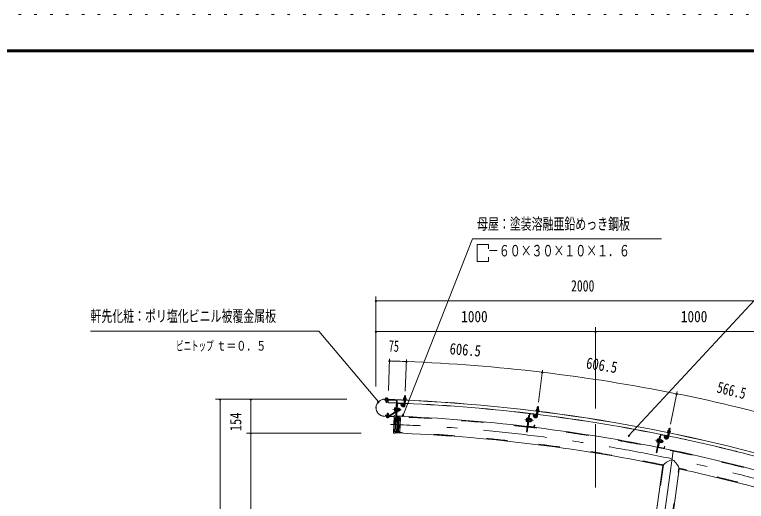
# Model space of a CAD drawing. Units: millimetres, scale not verified. Extents: x -25778 to 25782, y -10500 to 10500.
# Drawn here: x 12208 to 20536, y 4957 to 10500 of the extents above; entities that cross this region are included whole.
import ezdxf
from ezdxf.enums import TextEntityAlignment as Align

# ---------------------------------------------------------------- set-up
doc = ezdxf.new("R2010")
doc.units = ezdxf.units.MM
doc.header["$LTSCALE"] = 60
for name, pattern in [('USER2', [10, 4, -6]), ('USER3', [24, 12, -5, 2, -5]), ('USER4', [3, 0.5, -2.5])]:
    doc.linetypes.add(name, pattern=pattern)
for name, color, linetype, lineweight in [('0-6_2-0BOLD', 7, 'Continuous', 18), ('0-7_2-1HIDDEN', 3, 'USER2', 18), ('0-8_2-2CENTER', 3, 'USER3', 18), ('0-9_2-4THIN', 4, 'Continuous', 18), ('0-A_2-5DIM', 3, 'Continuous', 18), ('0-C_F-F', 5, 'Continuous', 18), ('0-D_F-E_J_ADD', 5, 'USER4', 18)]:
    doc.layers.add(name, color=color, linetype=linetype, lineweight=lineweight)
doc.styles.add('ＭＳ ゴシック', font='')
doc.styles.get('ＭＳ ゴシック').set_extended_font_data('MS Gothic')

msp = doc.modelspace()

# ---------------------------------------------------------------- linework, layer by layer
at = {"layer": '0-6_2-0BOLD'}
for p, q in [((16421.45, 6119.25), (16536.36, 6114.77)), ((16432.78, 6089.04), (16433.53, 6108.25)), ((16433.84, 6116.25), (16433.94, 6118.76)), ((16434.43, 6124), (16434.77, 6132.76)), ((16448.93, 6118.18), (16448.83, 6115.67)), ((16448.85, 6123.44), (16449.19, 6132.2)), ((16459.77, 6107.23), (16458.85, 6079.98)), ((16460.04, 6115.23), (16460.11, 6117.46)), ((16639.12, 6055.28), (16641.23, 6109.42)), ((16655.25, 6083.85), (16640.26, 6084.44)), ((16641.91, 6119.65), (16642.35, 6130.91)), ((16656.22, 6108.83), (16654.11, 6054.7)), ((16656.77, 6130.35), (16656.33, 6119.09)), ((16545.33, 6011.2), (16533.33, 6011.67)), ((16544.14, 5980.6), (16545.79, 6023.07)), ((16545.8, 6023.07), (16549.79, 6022.91)), ((16550.91, 6051.64), (16558.91, 6051.33)), ((16558.35, 5934.26), (16563.56, 6068.16)), ((16560.76, 5996.21), (16565.95, 6001.02)), ((16566.15, 6006.01), (16560.96, 6001.21)), ((16566.32, 6010.38), (16580.82, 6009.82)), ((16567.72, 6072), (16626.67, 6069.7)), ((16626.83, 6073.7), (16567.87, 6076)), ((16592.32, 6010), (16591.54, 5990.01)), ((16630.51, 6065.55), (16629.85, 6048.56)), ((18151.95, 5994.08), (18153.29, 6005.28)), ((18167.62, 6003.57), (18166.29, 5992.38)), ((18171, 6029.58), (18168.05, 6004.75)), ((16413.9, 5925.65), (16523.82, 5921.36)), ((16523.87, 5922.61), (16413.95, 5926.89)), ((16446.5, 5920.37), (16446.16, 5911.61)), ((16446.62, 5930.61), (16446.43, 5925.63)), ((16447.58, 5955.36), (16462.57, 5954.77)), ((16460.93, 5919.81), (16460.59, 5911.04)), ((16461.41, 5925.05), (16461.61, 5930.03)), ((16469.33, 5919.48), (16469.49, 5923.48)), ((16547.24, 5980.42), (16477.5, 5937.75)), ((16481.68, 5930.92), (16547.78, 5971.37)), ((16518.78, 5738.52), (16526, 5925.88)), ((16529.89, 5929.48), (16546.13, 5928.86)), ((16544.6, 5992.47), (16532.59, 5992.93)), ((16544.14, 5980.6), (16548.14, 5980.44)), ((16562.03, 5926.11), (16620.99, 5923.81)), ((16621.14, 5927.81), (16562.19, 5930.11)), ((16580.09, 5991.08), (16565.59, 5991.65)), ((18065.79, 5949.46), (18041.6, 5746.39)), ((18053.91, 5815.93), (18069.76, 5948.99)), ((18074.21, 5952.48), (18132.79, 5945.51)), ((18133.26, 5949.48), (18074.68, 5956.46)), ((18108.1, 5930.86), (18118.93, 5917.11)), ((18134.28, 5924.18), (18136.29, 5941.06)), ((18144.05, 5930.14), (18150.46, 5983.94)), ((18162.4, 5957.34), (18147.5, 5959.11)), ((18165.36, 5982.16), (18158.95, 5928.36)), ((18044.84, 5875.04), (18032.91, 5876.46)), ((18035.13, 5895.08), (18047.06, 5893.66)), ((18047.41, 5862.78), (18043.44, 5863.25)), ((18066.8, 5881.86), (18061.24, 5877.49)), ((18067.39, 5886.83), (18061.84, 5882.46)), ((18069.08, 5900.98), (18064.11, 5901.57)), ((18065.69, 5872.56), (18080.11, 5870.84)), ((18082.33, 5889.46), (18067.91, 5891.17)), ((18081.76, 5870.01), (18091.44, 5868.86)), ((18093.8, 5888.72), (18084.12, 5889.87)), ((18056.94, 5807.51), (18115.53, 5800.53)), ((18116, 5804.5), (18057.41, 5811.48)), ((19647.23, 5748.85), (19649.45, 5759.9)), ((19663.6, 5757.06), (19661.38, 5746.01)), ((19669.04, 5782.72), (19664.12, 5758.21)), ((19535.34, 5579.05), (19561.71, 5710.43)), ((19552.31, 5663.61), (19557.22, 5662.63)), ((19566.42, 5713.56), (19624.27, 5701.95)), ((19625.05, 5705.87), (19567.21, 5717.49)), ((19598.49, 5689.31), (19608.19, 5674.74)), ((19627.4, 5697.24), (19624.06, 5680.57)), ((19634.27, 5685.74), (19644.94, 5738.85)), ((19654.72, 5711.39), (19640.02, 5714.34)), ((19659.64, 5735.9), (19648.98, 5682.78)), ((19530.99, 5638.7), (19519.21, 5641.06)), ((19522.9, 5659.45), (19534.68, 5657.08)), ((19547.54, 5639.84), (19553.43, 5643.76)), ((19554.41, 5648.66), (19548.52, 5644.74)), ((19565.82, 5631.71), (19551.58, 5634.56)), ((19555.27, 5652.95), (19569.51, 5650.09)), ((19571.35, 5659.28), (19557.12, 5662.14)), ((19580.89, 5648.44), (19576.95, 5628.83)), ((19595.53, 5558.81), (19537.68, 5570.42)), ((19538.47, 5574.34), (19596.32, 5562.73)), ((19494.67, 4721.38), (19585.27, 5366.06)), ((19772.34, 5326.51), (19683.56, 4694.83))]:
    msp.add_line(p, q, dxfattribs=at)
for points in [[(16550.94, 6103.68), (16421.04, 6108.74), (16421.35, 6116.73), (16551.25, 6111.67)], [(16536.36, 6114.77), (16536.41, 6116.02), (16421.5, 6120.5)], [(16457.09, 6119.11), (16457.25, 6123.11), (16426.02, 6124.32), (16425.87, 6120.33)], [(16427.27, 6124.28), (16427.61, 6133.04), (16429.79, 6134.19), (16454.27, 6133.23), (16456.34, 6131.92), (16456, 6123.16)], [(16448.52, 6107.67), (16447.77, 6088.45), (16445.17, 6086.05), (16435.18, 6086.44), (16432.78, 6089.04), (16447.77, 6088.45)], [(16560.85, 6101.29), (16551.6, 5863.97), (16543.61, 5864.28), (16552.86, 6101.6)], [(16663.49, 6118.81), (16663.93, 6130.07), (16661.85, 6131.38), (16637.37, 6132.34), (16635.2, 6131.19), (16634.76, 6119.93)], [(16642.12, 6132.15), (16643.09, 6157.13), (16658.08, 6156.55), (16657.1, 6131.57)], [(16643.09, 6157.13), (16645.68, 6159.53), (16655.68, 6159.14), (16658.08, 6156.55)], [(16545.7, 6020.57), (16533.69, 6021.04), (16531.84, 6018.11), (16530.61, 5986.63)], [(16561.71, 6020.45), (16566.7, 6020.25), (16565.2, 5981.78), (16560.21, 5981.98)], [(16565.22, 5982.28), (16579.73, 5981.71), (16581.58, 5984.65), (16582.8, 6016.12), (16581.19, 6019.19), (16566.68, 6019.75)], [(16582.58, 6010.38), (16592.32, 6010), (16595.2, 6006.88), (16594.66, 5992.89), (16591.54, 5990.01), (16581.8, 5990.39)], [(16615.11, 6040.29), (16603.22, 6053.14), (16614.24, 6063.32), (16626.12, 6050.48)], [(16629.85, 6048.56), (16633.85, 6048.41), (16634.51, 6065.4)], [(18173.39, 5991.53), (18174.73, 6002.72), (18172.76, 6004.19), (18148.43, 6007.09), (18146.18, 6006.12), (18144.85, 5994.93)], [(18153.15, 6006.53), (18156.11, 6031.35), (18171, 6029.58), (18168.82, 6032.36), (18158.89, 6033.54), (18156.11, 6031.35)], [(16476.38, 5937.46), (16429.44, 5939.28), (16429.13, 5931.29), (16476.07, 5929.46)], [(16469.33, 5919.48), (16438.1, 5920.7), (16438.26, 5924.7)], [(16439.35, 5920.65), (16439.01, 5911.89), (16441.09, 5910.57), (16465.57, 5909.62), (16467.74, 5910.77), (16468.08, 5919.53)], [(16461.92, 5938.02), (16462.57, 5954.77), (16460.17, 5957.37), (16450.18, 5957.76), (16447.58, 5955.36), (16446.93, 5938.6)], [(16546.13, 5928.86), (16538.62, 5734), (16522.38, 5734.63)], [(16527.76, 5926.21), (16528.15, 5936.21), (16529.4, 5936.16), (16529.01, 5926.16)], [(16530.61, 5986.63), (16532.23, 5983.57), (16544.24, 5983.1)], [(16629.29, 5931.5), (16629.96, 5948.49), (16625.96, 5948.64), (16625.3, 5931.65)], [(18041.6, 5746.39), (18033.66, 5747.34), (18055.83, 5933.52), (18063.78, 5932.58)], [(18130.71, 5926.39), (18119.89, 5940.14), (18108.1, 5930.86)], [(18140.26, 5940.59), (18138.25, 5923.71), (18134.28, 5924.18)], [(18048.17, 5902.97), (18036.23, 5904.39), (18034.16, 5901.61), (18030.43, 5870.34), (18031.8, 5867.15), (18043.73, 5865.73)], [(18043.44, 5863.25), (18048.46, 5905.45), (18052.43, 5904.98)], [(18069.08, 5900.98), (18064.53, 5862.75), (18059.56, 5863.34)], [(18064.58, 5863.25), (18079, 5861.53), (18081.08, 5864.3)], [(18081.08, 5864.3), (18084.8, 5895.58), (18083.44, 5898.77), (18069.02, 5900.48)], [(18124.42, 5807.53), (18126.42, 5824.41), (18122.45, 5824.88), (18120.44, 5808)], [(19668.4, 5744.6), (19670.62, 5755.65), (19668.78, 5757.27), (19644.76, 5762.09), (19642.43, 5761.31), (19640.21, 5750.26)], [(19649.41, 5761.16), (19654.34, 5785.67), (19669.04, 5782.72), (19667.08, 5785.66), (19657.28, 5787.63), (19654.34, 5785.67)], [(19557.79, 5711.22), (19517.54, 5510.72), (19509.69, 5512.29), (19546.6, 5696.12), (19554.44, 5694.55)], [(19536.53, 5666.27), (19524.75, 5668.64), (19522.46, 5666.04), (19516.26, 5635.15), (19517.36, 5631.87), (19529.15, 5629.51)], [(19532.58, 5626.27), (19528.65, 5627.06), (19537.02, 5668.72), (19540.94, 5667.94)], [(19620.68, 5683.05), (19610.98, 5697.62), (19598.49, 5689.31)], [(19624.06, 5680.57), (19627.98, 5679.79), (19631.32, 5696.45)], [(19557.22, 5662.63), (19549.64, 5624.88), (19544.74, 5625.87)], [(19549.73, 5625.37), (19563.97, 5622.52), (19566.26, 5625.12), (19572.46, 5656), (19571.35, 5659.28)], [(19571.33, 5650.36), (19580.89, 5648.44), (19583.24, 5644.91), (19580.48, 5631.18), (19576.95, 5628.83), (19567.39, 5630.75)], [(19601.03, 5565.86), (19604.37, 5582.53), (19608.29, 5581.74), (19604.95, 5565.08)]]:
    msp.add_lwpolyline(points, dxfattribs=at)
for points in [[(16633.51, 6119.97), (16633.36, 6115.98), (16664.58, 6114.76), (16664.74, 6118.76)], [(18143.6, 5995.08), (18174.64, 5991.38), (18174.16, 5987.41), (18143.13, 5991.1)], [(18093.8, 5888.72), (18091.44, 5868.86), (18094.77, 5871.48), (18096.43, 5885.39)], [(19638.99, 5750.5), (19669.63, 5744.35), (19668.84, 5740.43), (19638.2, 5746.58)]]:
    msp.add_lwpolyline(points, close=True, dxfattribs=at)
for centre, radius, start, end in [((16417.7, 6023.07), 97.5, 87.76833, 267.76833), ((16417.7, 6023.07), 96.25, 87.76833, 267.76833), ((16431.01, 6128.3), 5.83, 49.92583, 87.76833), ((16441.17, 6111.89), 21.84, 68.47223, 107.06442), ((16452.59, 6127.46), 5.83, 87.76833, 125.61082), ((15820.2, -12904.66), 18995.38, 87.79245, 88.07326), ((15820.2, -12904.66), 18996.62, 87.79245, 88.07326), ((15820.2, -12904.66), 19031.62, 73.55577, 88.07326), ((15820.2, -12904.66), 19032.88, 73.55577, 88.07326), ((16550.86, 6101.68), 2, 357.76834, 87.76833), ((16550.86, 6101.68), 10, 357.76834, 87.76833), ((16633.88, 6113.46), 2.5, 87.76833, 267.76833), ((16638.6, 6126.45), 5.83, 49.92583, 87.76833), ((16648.76, 6110.04), 21.84, 68.47223, 107.06442), ((16660.17, 6125.61), 5.83, 87.76833, 125.61082), ((16663.86, 6112.29), 2.5, 267.76834, 87.76833), ((16557.45, 6001.35), 26.24, 156.83339, 198.70326), ((16538.98, 6016.14), 7.21, 177.76833, 218.32718), ((16567.56, 6068), 8, 87.76833, 177.76833), ((15820.2, -12904.66), 18995.38, 87.52702, 87.76833), ((15820.2, -12904.66), 18996.62, 87.52704, 87.76833), ((16567.56, 6068), 4, 87.76833, 177.76833), ((16555.97, 6001.4), 26.24, 336.8334, 18.70326), ((16575.53, 6014.71), 7.21, 317.20947, 357.76833), ((16631.63, 6055.57), 22.5, 222.76833, 357.76833), ((16631.63, 6055.57), 7.5, 222.76833, 357.76833), ((16626.52, 6065.71), 4, 357.76834, 87.76833), ((16626.52, 6065.71), 8, 357.76834, 87.76833), ((15820.2, -12904.66), 18995.38, 82.96655, 87.48178), ((15820.2, -12904.66), 18996.62, 82.96657, 87.4818), ((18149.19, 6001.12), 5.83, 45.36537, 83.20786), ((18158.02, 5983.95), 21.84, 63.91177, 102.50395), ((18170.63, 5998.57), 5.83, 83.20786, 121.05035), ((16476.46, 5939.45), 10, 267.76833, 301.45839), ((16476.46, 5939.45), 2, 267.76833, 301.45839), ((16524.01, 5926.36), 5, 267.76833, 357.76833), ((16524.01, 5926.36), 3.75, 267.76833, 357.76833), ((16529.75, 5925.73), 3.75, 87.79263, 177.79263), ((16537.88, 5988.04), 7.21, 137.20947, 177.76833), ((16546.2, 5982.12), 2, 301.45839, 357.76833), ((15820.2, -12904.66), 18845.38, 83.23218, 87.76833), ((16562.34, 5934.11), 8, 177.76833, 267.76833), ((16562.34, 5934.11), 4, 177.76833, 267.76833), ((16574.44, 5986.61), 7.21, 357.76834, 38.32718), ((16621.3, 5931.81), 8, 267.76833, 357.76833), ((16621.3, 5931.81), 4, 267.76833, 357.76833), ((18073.73, 5948.51), 8, 83.20786, 173.20786), ((18073.73, 5948.51), 4, 83.20786, 173.20786), ((18136.6, 5931.03), 22.5, 218.20786, 353.20786), ((18136.6, 5931.03), 7.5, 218.20786, 353.20786), ((18132.32, 5941.53), 4, 353.20787, 83.20786), ((18132.32, 5941.53), 8, 353.20787, 83.20786), ((18143.46, 5988.55), 2.5, 83.20786, 263.20786), ((15820.2, -12904.66), 18995.38, 78.4061, 82.92131), ((15820.2, -12904.66), 18996.62, 78.40611, 82.92133), ((18173.25, 5985), 2.5, 263.20787, 83.20786), ((16442.77, 5916.35), 5.83, 267.76833, 305.61082), ((16454.18, 5931.92), 21.84, 248.47223, 287.06442), ((16464.34, 5915.51), 5.83, 229.92583, 267.76833), ((18037.79, 5871.16), 7.21, 132.649, 173.20786), ((18058.35, 5882.87), 26.24, 152.27292, 194.14279), ((18041.12, 5899.09), 7.21, 173.20786, 213.76671), ((18056.88, 5883.05), 26.24, 332.27295, 14.14281), ((18074.12, 5866.83), 7.21, 353.20787, 33.76672), ((18077.44, 5894.76), 7.21, 312.64902, 353.20786), ((15820.2, -12904.66), 18845.38, 78.67172, 83.20786), ((18057.89, 5815.45), 8, 173.20786, 263.20786), ((18057.89, 5815.45), 4, 173.20786, 263.20786), ((18116.47, 5808.48), 8, 263.20786, 353.20786), ((18116.47, 5808.48), 4, 263.20786, 353.20786), ((19638.32, 5744.01), 2.5, 78.6474, 258.6474), ((19645.03, 5756.09), 5.83, 40.8049, 78.6474), ((19652.47, 5738.27), 21.84, 59.3513, 97.94348), ((19666.2, 5751.84), 5.83, 78.6474, 116.48988), ((16522.53, 5738.37), 3.75, 177.79263, 267.79263), ((15820.2, -12904.66), 18654.62, 78.35597, 87.79263), ((19529.19, 5662.97), 7.21, 168.6474, 209.20625), ((19565.63, 5709.64), 8, 78.6474, 168.6474), ((19565.63, 5709.64), 4, 78.6474, 168.6474), ((19626.92, 5687.21), 22.5, 213.6474, 348.6474), ((19626.92, 5687.21), 7.5, 213.6474, 348.6474), ((19623.48, 5698.03), 4, 348.64742, 78.6474), ((19623.48, 5698.03), 8, 348.64742, 78.6474), ((15820.2, -12904.66), 18995.38, 74.14726, 78.36084), ((19667.73, 5738.1), 2.5, 258.64742, 78.6474), ((19523.66, 5635.39), 7.21, 128.08853, 168.6474), ((19545.08, 5645.43), 26.24, 147.71246, 189.58232), ((19539.26, 5578.26), 8, 168.6474, 258.6474), ((19543.63, 5645.72), 26.24, 327.71248, 9.58234), ((19559.52, 5628.19), 7.21, 348.64742, 29.20625), ((19565.06, 5655.77), 7.21, 308.08855, 348.6474), ((15820.2, -12904.66), 18845.38, 73.8607, 78.6474), ((19539.26, 5578.26), 4, 168.6474, 258.6474), ((19597.1, 5566.65), 8, 258.6474, 348.6474), ((19597.1, 5566.65), 4, 258.6474, 348.6474), ((19739.14, 5238.3), 200, 109.39807, 140.29477), ((19685.17, 5391.57), 37.5, 50.40631, 109.39807), ((19581.6, 5266.35), 200, 17.50639, 50.40631), ((15820.2, -12904.66), 18654.62, 73.8364, 77.76871)]:
    msp.add_arc(centre, radius, start, end, dxfattribs=at)
at = {"layer": '0-7_2-1HIDDEN'}
for p, q in [((16554.71, 5742.51), (16561.52, 5919.13)), ((16570.45, 5741.88), (16577.26, 5918.5)), ((16532.2, 5905), (16526.57, 5758.86)), ((16537.39, 5909.8), (16598.6, 5907.44)), ((16561.2, 5910.76), (16545.46, 5911.37)), ((16576.94, 5910.16), (16566.94, 5910.54)), ((16596.17, 5909.41), (16582.68, 5909.93)), ((16531.37, 5753.67), (16592.58, 5751.31)), ((16555.03, 5750.88), (16539.3, 5751.49)), ((16570.77, 5750.27), (16560.78, 5750.66)), ((16590.01, 5749.53), (16576.52, 5750.05)), ((19593.12, 5371.59), (19501.6, 4720.41)), ((19676.63, 4695.81), (19766.46, 5334.95))]:
    msp.add_line(p, q, dxfattribs=at)
for points in [[(16565.03, 5918.99), (16567.18, 5916.66), (16560.54, 5744.54), (16558.2, 5742.37)], [(16580.79, 5918.36), (16582.92, 5916.06), (16576.28, 5743.93), (16573.91, 5741.74)]]:
    msp.add_lwpolyline(points, dxfattribs=at)
msp.add_lwpolyline([(16592.55, 5750.44), (16589.95, 5748.04), (16596.23, 5910.91), (16598.63, 5908.32)], close=True, dxfattribs=at)
for centre, radius, start, end in [((15820.2, -12904.66), 18840.38, 73.77559, 88.07326), ((15820.2, -12904.66), 18838.38, 73.8364, 87.79263), ((16537.2, 5904.81), 5, 87.79263, 177.79263), ((16531.57, 5758.67), 5, 177.79263, 267.79263), ((15820.2, -12904.66), 18661.62, 78.3358, 87.79263), ((15820.2, -12904.66), 18996.62, 74.14725, 78.36087), ((15820.2, -12904.66), 18661.62, 73.8364, 77.79185)]:
    msp.add_arc(centre, radius, start, end, dxfattribs=at)
at = {"layer": '0-8_2-2CENTER'}
for p, q in [((16650.97, 6166.83), (16646.61, 6054.99)), ((16439.88, 6078.75), (16442.32, 6141.2)), ((16607.42, 5999.4), (16511.49, 6003.14)), ((16620.61, 6045.39), (16603.64, 6063.74)), ((18151.5, 5929.25), (18164.74, 6040.39)), ((16455.47, 5965.06), (16453.03, 5902.6)), ((18124.82, 5921.75), (18109.36, 5941.39)), ((18012.68, 5888.31), (18108.01, 5876.96)), ((19641.63, 5684.26), (19663.66, 5794)), ((19614.43, 5678.9), (19600.58, 5699.71)), ((19499.99, 5654.48), (19594.11, 5635.59)), ((19704.19, 5526.92), (19589.11, 4708.11))]:
    msp.add_line(p, q, dxfattribs=at)
msp.add_lwpolyline([(18820.2, 5834.88), (18820.2, 595.09), (18820.2, -1093.03)], dxfattribs=at)
for centre, radius, start, end in [((16631.63, 6055.57), 15, 222.76833, 357.76833), ((18136.6, 5931.03), 15, 218.20786, 353.20786), ((15820.2, -12904.66), 18750, 73.71976, 87.96529), ((19626.92, 5687.21), 15, 213.6474, 348.6474)]:
    msp.add_arc(centre, radius, start, end, dxfattribs=at)
at = {"layer": '0-9_2-4THIN'}
for p, q in [((16434.88, 6108.2), (16434.08, 6087.63)), ((16435.29, 6118.71), (16435.19, 6116.2)), ((16446.36, 6087.15), (16447.16, 6107.72)), ((16447.47, 6115.72), (16447.57, 6118.23)), ((16641.61, 6084.38), (16640.17, 6082.09)), ((16641.61, 6084.38), (16642.58, 6109.36)), ((16644.5, 6158.43), (16643.47, 6132.1)), ((16655.75, 6131.62), (16656.78, 6157.95)), ((16593.95, 6008.24), (16582.51, 6008.69)), ((18157.61, 6032.54), (18154.5, 6006.37)), ((18166.7, 6004.91), (18169.82, 6031.08)), ((16447.78, 5925.58), (16447.97, 5930.56)), ((16448.28, 5938.55), (16448.99, 5956.66)), ((16460.26, 5930.08), (16460.06, 5925.1)), ((16461.27, 5956.18), (16460.57, 5938.07)), ((16581.87, 5992.08), (16593.3, 5991.64)), ((18161.05, 5957.5), (18164.01, 5982.32)), ((18161.05, 5957.5), (18162.12, 5955.01)), ((18081.96, 5871.69), (18093.32, 5870.34)), ((18095.28, 5886.84), (18083.92, 5888.19)), ((19655.93, 5786.73), (19650.74, 5760.89)), ((19662.79, 5758.47), (19667.98, 5784.31)), ((19567.72, 5632.41), (19578.94, 5630.16)), ((19582.21, 5646.45), (19570.99, 5648.71))]:
    msp.add_line(p, q, dxfattribs=at)
for points in [[(16654.86, 6108.88), (16653.89, 6083.91), (16655.15, 6081.51)], [(18151.8, 5983.78), (18148.85, 5958.95), (18147.23, 5956.78)], [(19639.55, 5712.04), (19641.34, 5714.08), (19646.26, 5738.59)], [(19658.32, 5736.17), (19653.39, 5711.66), (19654.26, 5709.09)]]:
    msp.add_lwpolyline(points, dxfattribs=at)
at = {"layer": '0-A_2-5DIM'}
for p, q in [((21270.2, 7945.09), (19199.38, 5706.8)), ((16320.19, 7290.09), (16320.19, 6264.16)), ((16330.19, 7240.09), (16310.19, 7240.09)), ((21320.19, 7240.09), (16320.19, 7240.09)), ((18820.19, 6015.09), (18820.19, 6940.09)), ((16330.19, 6890.09), (16310.19, 6890.09)), ((16320.19, 6890.09), (21320.19, 6890.09)), ((18830.19, 6890.09), (18810.19, 6890.09)), ((16463.52, 6218.77), (16475.69, 6580.58)), ((16484.86, 6556.02), (16464.86, 6556.02)), ((16666.84, 6574.07), (16652.71, 6211.47)), ((16675.87, 6549.09), (16655.87, 6549.09)), ((18170.02, 6084.75), (18213.76, 6452)), ((18220.8, 6427.18), (18200.8, 6427.18)), ((19672.45, 5837.8), (19746.62, 6207.22)), ((19751.7, 6182.73), (19731.7, 6182.73)), ((15990.12, 6120.09), (14495.19, 6120.09)), ((14555.19, 6120.09), (14535.19, 6120.09)), ((14545.19, 6120.09), (14545.19, 595.09)), ((14905.18, 6120.09), (14885.18, 6120.09)), ((14895.18, 595.09), (14895.18, 6120.09)), ((16357.34, 6089.78), (16337.34, 6089.78)), ((16637.83, 5939.21), (16617.83, 5939.21)), ((14845.19, 5735.09), (16152.72, 5735.09)), ((14905.18, 5735.09), (14885.18, 5735.09)), ((19209.38, 5706.8), (19189.38, 5706.8))]:
    msp.add_line(p, q, dxfattribs=at)
for points in [[(16627.83, 5939.21), (17420.2, 7945.09), (19570.2, 7945.09)], [(17470.2, 7881.52), (17470.2, 7690.09), (17598.98, 7690.09), (17598.98, 7736.9)], [(17598.98, 7834.71), (17598.98, 7881.52), (17470.2, 7881.52)], [(13070.2, 6895.09), (15670.2, 6895.09), (16347.34, 6089.78)]]:
    msp.add_lwpolyline(points, dxfattribs=at)
for centre, radius, start, end in [((16320.19, 7240.09), 10, 180, 0), ((16320.19, 6890.09), 10, 180, 0), ((18820.19, 6890.09), 10, 180, 0), ((16474.86, 6556.02), 10, 180, 0), ((15267.29, -29339.23), 35915.55, 87.7683, 88.07321), ((16665.87, 6549.09), 10, 180, 0), ((15907.43, -12912.77), 19476.63, 83.20811, 87.76828), ((18210.8, 6427.18), 10, 180, 0), ((15906.93, -12917.12), 19481, 78.64737, 83.20816), ((19741.7, 6182.73), 10, 180, 0), ((16317.85, -10870.49), 17393.53, 73.86102, 78.64738), ((14545.19, 6120.09), 10, 180, 0), ((14895.18, 6120.09), 10, 180, 0), ((16347.34, 6089.78), 10, 180, 0), ((16627.83, 5939.21), 10, 180, 0), ((14895.18, 5735.09), 10, 180, 0), ((19199.38, 5706.8), 10, 180, 0)]:
    msp.add_arc(centre, radius, start, end, dxfattribs=at)
at = {"layer": '0-C_F-F'}
for points in [[(-3418.39, 10100.16), (-3418.39, -9999.84), (25281.61, -9999.84), (25281.61, 10100.16)], [(-3415.89, 10097.66), (25279.11, 10097.66), (25279.11, -9997.34), (-3415.89, -9997.34)], [(-3413.39, 10095.16), (-3413.39, -9994.84), (25276.61, -9994.84), (25276.61, 10095.16)], [(-3410.89, 10092.66), (25274.11, 10092.66), (25274.11, -9992.34), (-3410.89, -9992.34)], [(-3408.39, 10090.16), (25271.61, 10090.16), (25271.61, -9989.84), (-3408.39, -9989.84)], [(-3405.89, 10087.66), (25269.11, 10087.66), (25269.11, -9987.34), (-3405.89, -9987.34)], [(-3403.39, 10085.16), (25266.61, 10085.16), (25266.61, -9984.84), (-3403.39, -9984.84)], [(-3400.89, 10082.66), (-3400.89, -9982.34), (25264.11, -9982.34), (25264.11, 10082.66)], [(-3398.39, 10080.16), (-3398.39, -9979.84), (25261.61, -9979.84), (25261.61, 10080.16)], [(-3395.89, 10077.66), (-3395.89, -9977.34), (25259.11, -9977.34), (25259.11, 10077.66)], [(-3393.39, 10075.16), (25256.61, 10075.16), (25256.61, -9974.84), (-3393.39, -9974.84)]]:
    msp.add_lwpolyline(points, close=True, dxfattribs=at)
at = {"layer": '0-D_F-E_J_ADD'}
msp.add_lwpolyline([(-3918.39, 10500.16), (-3918.39, -10499.84), (25781.61, -10499.84), (25781.61, 10500.16)], close=True, dxfattribs=at)

# ---------------------------------------------------------------- texts
at = {"layer": '0-A_2-5DIM', "color": 7, "style": 'ＭＳ ゴシック'}
for s, height, width, p in [('母屋：塗装溶融亜鉛めっき鋼板', 130.2, 0.7, (17470.2, 8012.85)), ('\u3000－６０×３０×１０×１．６', 130.2, 0.7, (17470.2, 7707.85)), ('2000', 130.2, 0.75, (18540.19, 7307.86)), ('軒先化粧：ポリ塩化ビニル被覆金属板', 130.2, 0.7, (13070.2, 6962.85)), ('1000', 130.2, 0.85, (17290.19, 6957.85)), ('1000', 130.2, 0.85, (19790.19, 6957.85)), ('ビニトップ ', 110.7, 0.55, (14045.2, 6640.09)), ('ｔ＝０．５', 110.7, 0.75, (14504.47, 6640.09))]:
    msp.add_text(s, height=height, dxfattribs=dict(at, width=width)).set_placement(p, align=Align.BOTTOM_LEFT)
for s, rotation, width, p in [('75', 357.921, 0.65, (16462.9, 6624.39)), ('606.5', 355.488, 0.8, (17152.04, 6594.17)), ('606.5', 350.928, 0.8, (18699.3, 6433.42)), ('566.5', 346.254, 0.75, (20181.57, 6160.51)), ('154', 90, 0.8, (14827.42, 5756.34))]:
    msp.add_text(s, height=130.2, rotation=rotation, dxfattribs=dict(at, width=width)).set_placement(p, align=Align.BOTTOM_LEFT)

doc.saveas('drawing.dxf')
